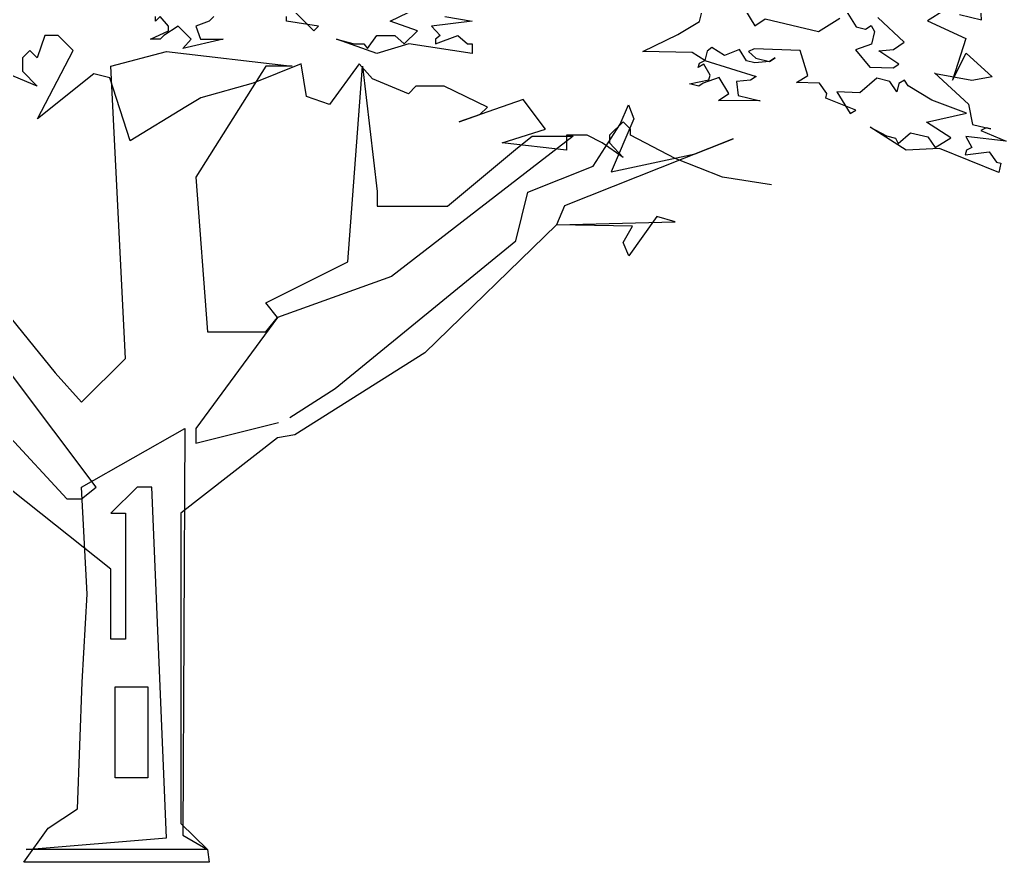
# Model space of a CAD drawing. Header units: millimetres. Extents: x 684983 to 685377, y 990360 to 990509.
# Drawn here: x 685140.305 to 685140.806, y 990374.494 to 990374.922 of the extents above; entities that cross this region are included whole.
import ezdxf

# ---------------------------------------------------------------- set-up
doc = ezdxf.new("R2010")
doc.units = ezdxf.units.MM
doc.layers.add('SYMBOLS', color=7, linetype='Continuous')
doc.layers.add('VENGA TREE', color=7, linetype='Continuous')

# ---------------------------------------------------------------- blocks, each defined once
blk = doc.blocks.new('A$C7BFB01F8')
at = {"layer": 'SYMBOLS', "color": 99}
for points in [[(2.4837, 1.4416), (2.5302, 1.4336), (2.4612, 1.4256), (2.4756, 1.4096), (2.4676, 1.4031), (2.4676, 1.395), (2.5061, 1.4096), (2.5223, 1.395), (2.5302, 1.395), (2.5302, 1.379), (2.4225, 1.395), (2.3679, 1.379), (2.2989, 1.4031), (2.3295, 1.395), (2.3455, 1.395), (2.3519, 1.387), (2.3679, 1.4096), (2.3986, 1.4096), (2.4146, 1.395), (2.4371, 1.4176), (2.3905, 1.4336), (2.4532, 1.4642)], [(2.2298, 1.4481), (2.2605, 1.4176), (2.2684, 1.4256), (2.2138, 1.4336), (2.2138, 1.4416)], [(2.0901, 1.4416), (2.0822, 1.4336), (2.0596, 1.4256), (2.0676, 1.4031), (2.1061, 1.4031), (2.0372, 1.387), (2.0515, 1.4031), (2.0291, 1.4256), (2.0049, 1.4096), (1.9986, 1.4031), (1.9824, 1.4031), (2.0131, 1.4176), (2.0131, 1.4256), (1.9986, 1.4416), (1.9905, 1.4336), (1.9905, 1.4416)], [(3.3609, 1.4451), (3.3984, 1.4362), (3.3959, 1.4777)], [(3.3355, 1.4524), (3.3064, 1.4346), (3.3717, 1.4042), (3.3487, 1.3331), (3.3723, 1.3792), (3.4162, 1.339), (3.3817, 1.3325), (3.32, 1.3443), (3.3182, 1.3459), (3.3764, 1.2924), (3.3829, 1.2577), (3.4143, 1.2502), (3.4065, 1.2521), (3.3971, 1.2477), (3.4405, 1.2291), (3.3716, 1.2374), (3.3818, 1.2184), (3.3725, 1.214), (3.3706, 1.2061), (3.4115, 1.2113), (3.4238, 1.1934), (3.4315, 1.1915), (3.4278, 1.176), (3.3268, 1.2166), (3.27, 1.2137), (3.2085, 1.2532), (3.2363, 1.2383), (3.2519, 1.2345), (3.2563, 1.2253), (3.2771, 1.2435), (3.3069, 1.2364), (3.3191, 1.2184), (3.3463, 1.2351), (3.3046, 1.2616), (3.3727, 1.2768), (3.3136, 1.2991), (3.2732, 1.3237), (3.2673, 1.3333), (3.2576, 1.3274), (3.2542, 1.3133), (3.242, 1.3311), (3.2201, 1.3364), (3.1911, 1.3118), (3.1518, 1.3131), (3.1744, 1.2763), (3.1841, 1.2822), (3.1328, 1.3027), (3.1347, 1.3105), (3.1224, 1.3283), (3.0831, 1.3295), (3.1024, 1.3415), (3.0895, 1.3841), (3.0109, 1.3865), (3.0014, 1.3821), (3.0137, 1.3709), (3.0371, 1.3653), (3.0468, 1.3712), (3.0371, 1.3653), (3.0119, 1.3631), (2.9977, 1.3665), (2.9858, 1.3858), (2.9603, 1.3755), (2.9386, 1.3888), (2.9306, 1.3826), (2.9268, 1.3669), (3.0144, 1.3393), (3.0048, 1.3333), (2.981, 1.3308), (2.9835, 1.3071), (3.021, 1.2981), (2.9502, 1.2986), (2.9679, 1.3108), (2.9513, 1.338), (2.924, 1.328), (2.9164, 1.3231), (2.9007, 1.3269), (2.9338, 1.3338), (2.9357, 1.3417), (2.9253, 1.3606), (2.9156, 1.3547), (2.9175, 1.3625), (2.9268, 1.3669), (2.9053, 1.3802), (2.8209, 1.3823), (2.8811, 1.4109), (2.918, 1.4333), (2.9251, 1.4631)], [(2.9942, 1.4549), (3.0119, 1.4259), (3.0298, 1.4381), (3.1203, 1.4164), (3.1571, 1.439)], [(3.1565, 1.4705), (3.1849, 1.424), (3.2006, 1.4203), (3.2103, 1.4262), (3.2162, 1.4165), (3.211, 1.3947), (3.1837, 1.3848), (3.2082, 1.3557), (3.2476, 1.3545), (3.2573, 1.3604), (3.2232, 1.3835), (3.2484, 1.3858), (3.2663, 1.3979), (3.2218, 1.4401)], [(3.0406, 1.155), (2.9569, 1.1679), (2.8765, 1.2), (2.8002, 1.2393), (2.8002, 1.2495), (2.7875, 1.2621), (2.7644, 1.2393), (2.7644, 1.2264), (2.7875, 1.2012), (2.7518, 1.2264), (2.7265, 1.2393), (2.691, 1.2393), (2.691, 1.2137), (2.5816, 1.2264), (2.6554, 1.2495), (2.6174, 1.3002), (2.508, 1.2621), (2.5436, 1.2748), (2.5563, 1.2875), (2.4826, 1.3231), (2.4345, 1.3231), (2.4217, 1.3102), (2.3608, 1.3358), (2.3379, 1.3611), (2.2871, 1.2919), (2.2483, 1.3055), (2.2387, 1.3611), (2.1571, 1.3283), (2.0681, 1.3033), (2.0423, 1.2876)]]:
    blk.add_lwpolyline(points, dxfattribs=at)
at = {"layer": 'SYMBOLS', "color": 73}
blk.add_lwpolyline([(2.0423, 1.2876), (1.9477, 1.23), (1.9129, 1.3375), (1.8855, 1.3443), (1.7899, 1.2676), (1.8503, 1.384), (1.8249, 1.4095), (1.802, 1.4095), (1.7893, 1.3713), (1.7766, 1.384), (1.7639, 1.3713), (1.7639, 1.3485), (1.7893, 1.3231), (1.7284, 1.3485)], dxfattribs=at)
at = {"layer": 'SYMBOLS', "color": 59}
for points in [[(2.2281, 0.7285), (2.1989, 0.7233), (2.0341, 0.595), (2.0341, 0.0663), (2.0795, 0.0216), (1.7703, 0.0216), (2.0094, 0.0416), (1.9844, 0.6396), (1.9597, 0.6396), (1.9147, 0.595), (1.9398, 0.595), (1.9398, 0.3805), (1.9147, 0.3805), (1.9147, 0.4999), (1.6753, 0.6893)], [(1.5308, 0.9538), (1.8397, 0.6197), (1.8647, 0.6197), (1.8897, 0.6396), (1.6005, 1.0235)], [(1.6255, 1.0736), (1.82, 0.8341), (1.8647, 0.7844), (1.9398, 0.8588), (1.9147, 1.3573), (2.0094, 1.3824), (2.2236, 1.3573), (2.1789, 1.3573), (2.1789, 1.3573)], [(2.1789, 1.3573), (2.0592, 1.1679), (2.0795, 0.9041), (2.1789, 0.9041), (2.1989, 0.9288), (2.1789, 0.9538), (2.3186, 1.0235), (2.3433, 1.3573), (2.3683, 1.1432), (2.3683, 1.1182), (2.4881, 1.1182), (2.6075, 1.2177), (2.6328, 1.2376), (2.7025, 1.2376), (2.393, 0.9985), (2.1989, 0.9288), (2.0592, 0.7394), (2.0592, 0.7147), (2.2001, 0.7499)], [(2.2196, 0.7583), (2.2968, 0.8079), (2.6046, 1.0591), (2.6251, 1.1422), (2.7364, 1.1864), (2.7828, 1.2583), (2.7966, 1.2912), (2.806, 1.2676), (2.767, 1.1771), (2.9103, 1.2075), (2.9751, 1.2332), (2.6878, 1.1191), (2.6741, 1.0867), (2.876, 1.0916), (2.8453, 1.1009), (2.7971, 1.0336), (2.7879, 1.0566), (2.8038, 1.0844), (2.6741, 1.0867), (2.4495, 0.8686), (2.2281, 0.7285)], [(1.9222, 0.2988), (1.9778, 0.2988), (1.9778, 0.144), (1.9222, 0.144), (1.9222, 0.2988), (1.9222, 0.2988)]]:
    blk.add_lwpolyline(points, dxfattribs=at)
at = {"layer": 'SYMBOLS', "color": 251}
blk.add_lwpolyline([(2.0822, 0), (1.7663, 0), (1.8079, 0.0582), (1.8576, 0.0913), (1.866, 0.3071), (1.8742, 0.457), (1.8647, 0.6396), (2.0406, 0.7394), (2.0375, 0.0463), (2.0795, 0.0216), (2.0822, 0), (2.0822, 0)], dxfattribs=at)

msp = doc.modelspace()

# ---------------------------------------------------------------- block references
at = {"layer": 'VENGA TREE', "xscale": 0.297786557861161, "yscale": 0.297786557861161, "zscale": 0.297786557861161}
msp.add_blockref('A$C7BFB01F8', (685139.78103, 990374.49428), dxfattribs=at)

doc.saveas('drawing.dxf')
